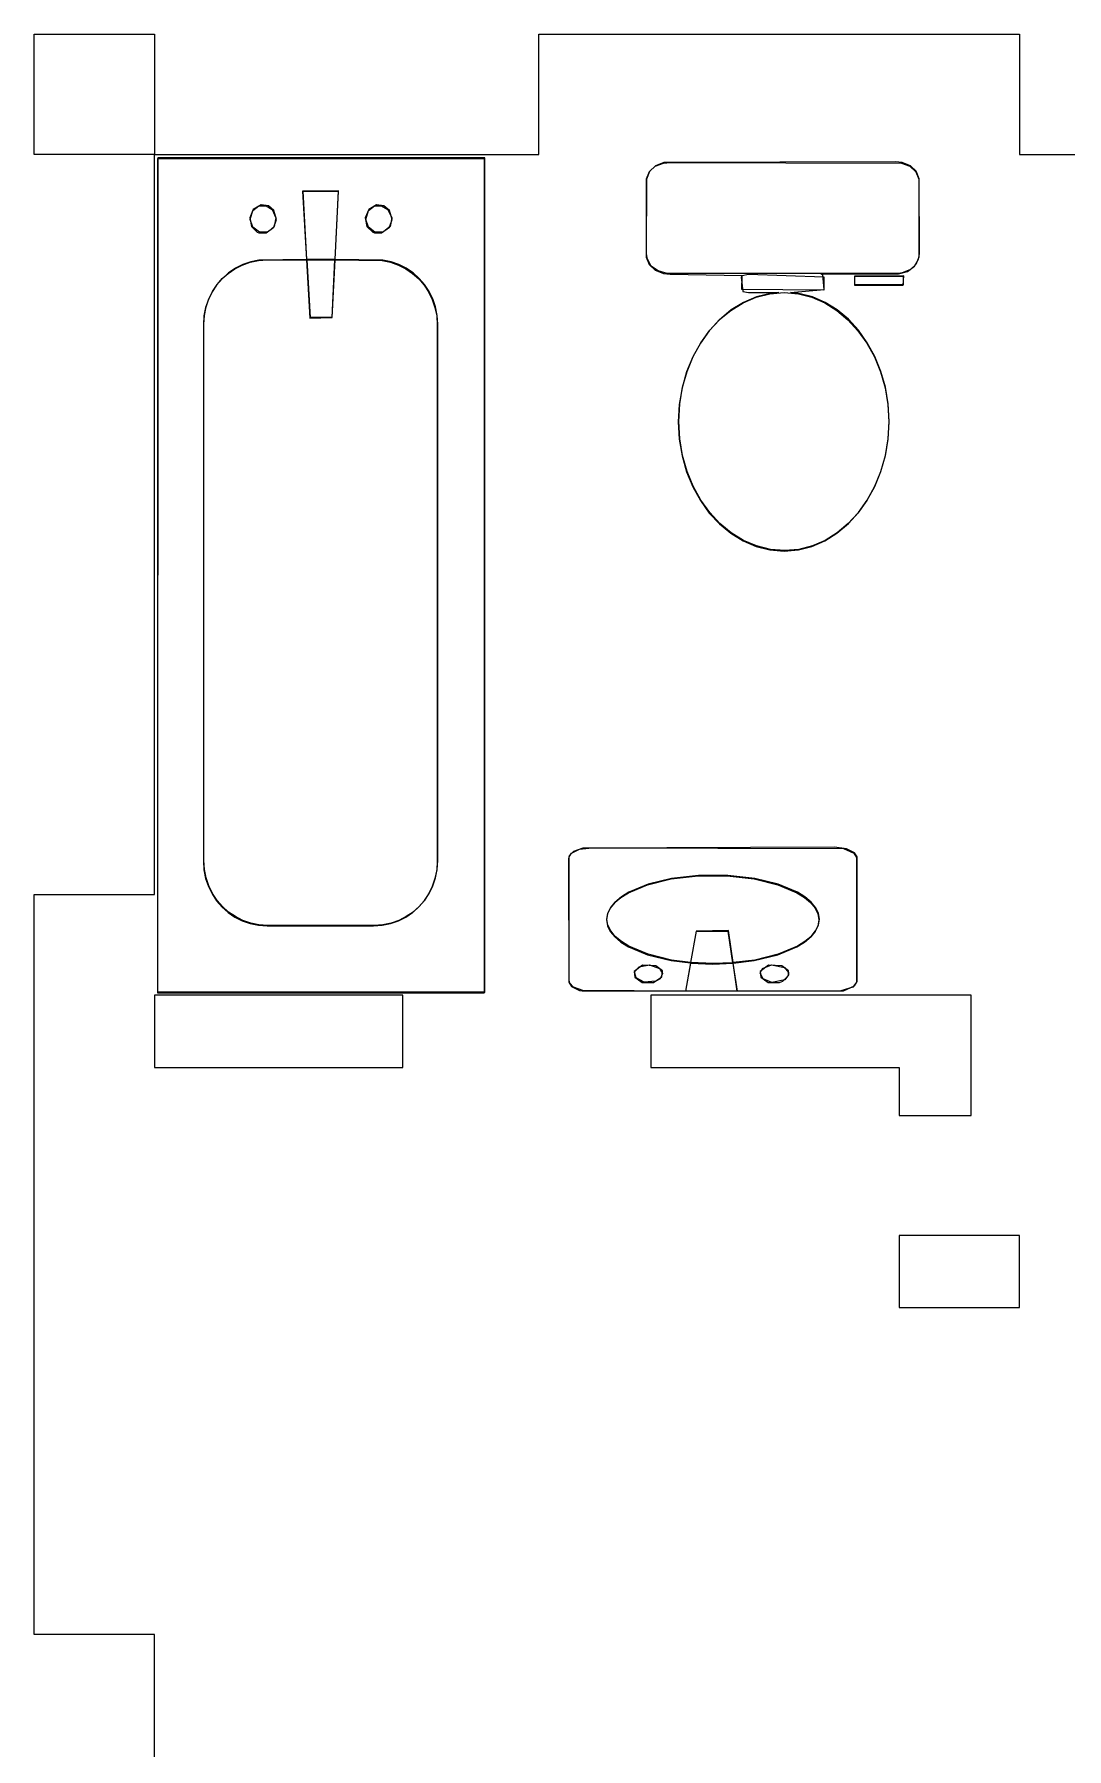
# Model space of a CAD drawing. Header units: metres. Extents: x -12.3 to 21.7, y -8.9 to 7.5.
# Drawn here: x -1 to 1.149, y -4.318 to -0.75 of the extents above; entities that cross this region are included whole.
import ezdxf

# ---------------------------------------------------------------- set-up
doc = ezdxf.new("R2010")
doc.units = ezdxf.units.M

msp = doc.modelspace()

# ---------------------------------------------------------------- linework, layer by layer
for p, q in [((-1, -1), (-1, -0.75)), ((-1, -0.75), (-0.75, -0.75)), ((-0.75, -0.75), (-0.75, -1)), ((0.05, -1), (0.05, -0.75)), ((0.05, -0.75), (1.05, -0.75)), ((1.05, -0.75), (1.05, -1)), ((-0.75, -1), (-1, -1)), ((-0.75, -2.54), (-0.75, -1)), ((-0.75, -1), (0.05, -1)), ((-0.7428, -1.0074), (-0.7438, -2.7446)), ((-0.0625, -1.0074), (-0.7428, -1.0074)), ((-0.7428, -2.7436), (-0.7428, -1.0085)), ((-0.7428, -1.0085), (-0.0636, -1.0085)), ((-0.0636, -1.0085), (-0.0636, -2.7436)), ((-0.0625, -2.7436), (-0.0625, -1.0074)), ((0.2929, -1.0236), (0.2797, -1.0361)), ((0.2807, -1.0352), (0.2919, -1.0247)), ((0.2919, -1.0247), (0.3092, -1.018)), ((0.3102, -1.017), (0.2929, -1.0236)), ((0.3092, -1.018), (0.323, -1.0167)), ((0.7922, -1.0157), (0.3102, -1.017)), ((0.323, -1.0167), (0.805, -1.018)), ((0.806, -1.017), (0.7922, -1.0157)), ((0.805, -1.018), (0.8223, -1.0247)), ((0.8233, -1.0236), (0.806, -1.017)), ((0.8223, -1.0247), (0.8345, -1.0361)), ((0.8355, -1.0352), (0.8233, -1.0236)), ((1.05, -1), (2.15, -1)), ((0.2797, -1.0361), (0.2737, -1.0517)), ((0.2737, -1.0517), (0.2737, -1.2138)), ((0.2743, -1.2071), (0.2747, -1.0507)), ((0.2747, -1.0507), (0.2807, -1.0352)), ((0.8345, -1.0361), (0.8405, -1.0517)), ((0.8415, -1.0507), (0.8355, -1.0352)), ((0.8405, -1.0517), (0.8405, -1.2138)), ((0.8419, -1.2071), (0.8415, -1.0507)), ((-0.5281, -1.105), (-0.5442, -1.1148)), ((-0.5127, -1.1072), (-0.5281, -1.105)), ((-0.3668, -1.0756), (-0.4417, -1.0765)), ((-0.4417, -1.0765), (-0.4335, -1.2187)), ((-0.4325, -1.2187), (-0.4407, -1.0765)), ((-0.4407, -1.0765), (-0.3678, -1.0765)), ((-0.3678, -1.0765), (-0.3748, -1.2187)), ((-0.3739, -1.2187), (-0.3668, -1.0756)), ((-0.2877, -1.105), (-0.3036, -1.1148)), ((-0.2723, -1.1072), (-0.2877, -1.105)), ((-0.5442, -1.1148), (-0.5513, -1.1322)), ((-0.5513, -1.1322), (-0.5481, -1.1497)), ((-0.5505, -1.1353), (-0.5453, -1.1167)), ((-0.5453, -1.1517), (-0.5505, -1.1353)), ((-0.5453, -1.1167), (-0.5326, -1.1068)), ((-0.5326, -1.1068), (-0.5173, -1.1068)), ((-0.5173, -1.1068), (-0.5048, -1.1148)), ((-0.5015, -1.1167), (-0.5127, -1.1072)), ((-0.5048, -1.1148), (-0.4974, -1.1322)), ((-0.4962, -1.1353), (-0.5015, -1.1167)), ((-0.5015, -1.1517), (-0.4962, -1.1353)), ((-0.4974, -1.1322), (-0.5006, -1.1497)), ((-0.3036, -1.1148), (-0.3111, -1.1322)), ((-0.3111, -1.1322), (-0.3077, -1.1497)), ((-0.3103, -1.1353), (-0.3048, -1.1167)), ((-0.3048, -1.1517), (-0.3103, -1.1353)), ((-0.3048, -1.1167), (-0.2921, -1.1068)), ((-0.2921, -1.1068), (-0.2771, -1.1068)), ((-0.2771, -1.1068), (-0.2641, -1.1148)), ((-0.2607, -1.1167), (-0.2723, -1.1072)), ((-0.2641, -1.1148), (-0.2562, -1.1322)), ((-0.2549, -1.1353), (-0.2607, -1.1167)), ((-0.2607, -1.1517), (-0.2549, -1.1353)), ((-0.2562, -1.1322), (-0.2597, -1.1497)), ((-0.5481, -1.1497), (-0.5359, -1.1617)), ((-0.5316, -1.162), (-0.5453, -1.1517)), ((-0.5359, -1.1617), (-0.5326, -1.163)), ((-0.5326, -1.163), (-0.5173, -1.163)), ((-0.5163, -1.162), (-0.5316, -1.162)), ((-0.5173, -1.163), (-0.5015, -1.1517)), ((-0.5127, -1.1607), (-0.5163, -1.162)), ((-0.5006, -1.1497), (-0.5127, -1.1607)), ((-0.3077, -1.1497), (-0.2953, -1.1617)), ((-0.2911, -1.162), (-0.3048, -1.1517)), ((-0.2953, -1.1617), (-0.2921, -1.163)), ((-0.2921, -1.163), (-0.2771, -1.163)), ((-0.276, -1.162), (-0.2911, -1.162)), ((-0.2771, -1.163), (-0.2607, -1.1517)), ((-0.2723, -1.1607), (-0.276, -1.162)), ((-0.2597, -1.1497), (-0.2723, -1.1607)), ((0.2759, -1.2182), (0.2743, -1.2071)), ((0.8402, -1.2182), (0.8419, -1.2071)), ((-0.5955, -1.2466), (-0.6092, -1.259)), ((-0.6087, -1.2585), (-0.5965, -1.2476)), ((-0.5965, -1.2476), (-0.5824, -1.238)), ((-0.5814, -1.237), (-0.5955, -1.2466)), ((-0.5824, -1.238), (-0.5671, -1.2302)), ((-0.5661, -1.2292), (-0.5814, -1.237)), ((-0.5671, -1.2302), (-0.5507, -1.2245)), ((-0.5497, -1.2235), (-0.5661, -1.2292)), ((-0.5507, -1.2245), (-0.5335, -1.2209)), ((-0.5325, -1.2199), (-0.5497, -1.2235)), ((-0.5335, -1.2209), (-0.5156, -1.2197)), ((-0.4335, -1.2187), (-0.5325, -1.2199)), ((-0.5156, -1.2197), (-0.4335, -1.2197)), ((-0.4335, -1.2197), (-0.4265, -1.3407)), ((-0.3748, -1.2187), (-0.4325, -1.2187)), ((-0.4255, -1.3397), (-0.4324, -1.2197)), ((-0.4324, -1.2197), (-0.3749, -1.2197)), ((-0.3749, -1.2197), (-0.3808, -1.3397)), ((-0.3799, -1.3397), (-0.3739, -1.2197)), ((-0.2748, -1.2199), (-0.3739, -1.2187)), ((-0.3739, -1.2197), (-0.2758, -1.2209)), ((-0.2758, -1.2209), (-0.2585, -1.2245)), ((-0.2575, -1.2235), (-0.2748, -1.2199)), ((-0.2585, -1.2245), (-0.2421, -1.2302)), ((-0.2411, -1.2292), (-0.2575, -1.2235)), ((-0.2421, -1.2302), (-0.2267, -1.238)), ((-0.2258, -1.237), (-0.2411, -1.2292)), ((-0.2267, -1.238), (-0.2127, -1.2476)), ((-0.2117, -1.2466), (-0.2258, -1.237)), ((-0.2127, -1.2476), (-0.2, -1.259)), ((-0.199, -1.258), (-0.2117, -1.2466)), ((0.2737, -1.2138), (0.2797, -1.229)), ((0.2841, -1.2324), (0.2759, -1.2182)), ((0.2797, -1.229), (0.2919, -1.2407)), ((0.2981, -1.2426), (0.2841, -1.2324)), ((0.2919, -1.2407), (0.3092, -1.2476)), ((0.3169, -1.2476), (0.2981, -1.2426)), ((0.3092, -1.2476), (0.323, -1.249)), ((0.7993, -1.2476), (0.3169, -1.2476)), ((0.6377, -1.249), (0.7983, -1.2487)), ((0.7983, -1.2487), (0.817, -1.2436)), ((0.806, -1.2466), (0.7993, -1.2476)), ((0.8233, -1.2397), (0.806, -1.2466)), ((0.817, -1.2436), (0.8321, -1.2324)), ((0.8345, -1.229), (0.8233, -1.2397)), ((0.8321, -1.2324), (0.8402, -1.2182)), ((0.8405, -1.2138), (0.8345, -1.229)), ((-0.6205, -1.2719), (-0.63, -1.2862)), ((-0.629, -1.2852), (-0.6195, -1.2709)), ((-0.6092, -1.259), (-0.6205, -1.2719)), ((-0.6195, -1.2709), (-0.6087, -1.2585)), ((-0.2, -1.259), (-0.1888, -1.2719)), ((-0.1878, -1.2709), (-0.199, -1.258)), ((-0.1888, -1.2719), (-0.1793, -1.2862)), ((-0.1783, -1.2852), (-0.1878, -1.2709)), ((0.323, -1.249), (0.4733, -1.2517)), ((0.4733, -1.2517), (0.4711, -1.2557)), ((0.4711, -1.2557), (0.4742, -1.2855)), ((0.4723, -1.2812), (0.4731, -1.252)), ((0.6429, -1.2822), (0.4723, -1.2812)), ((0.4731, -1.252), (0.4863, -1.249)), ((0.4863, -1.249), (0.6429, -1.2546)), ((0.5737, -1.2877), (0.6439, -1.2812)), ((0.641, -1.2503), (0.6377, -1.249)), ((0.6439, -1.2812), (0.641, -1.2503)), ((0.6429, -1.2546), (0.6429, -1.2822)), ((0.8094, -1.2525), (0.7068, -1.2534)), ((0.7068, -1.2534), (0.7068, -1.2723)), ((0.7068, -1.2723), (0.8084, -1.2723)), ((0.7078, -1.2713), (0.7078, -1.2534)), ((0.7078, -1.2534), (0.8084, -1.2534)), ((0.8084, -1.2713), (0.7078, -1.2713)), ((0.8084, -1.2723), (0.8094, -1.2525)), ((0.8084, -1.2534), (0.8084, -1.2713)), ((-0.6434, -1.3185), (-0.647, -1.3361)), ((-0.646, -1.3351), (-0.6424, -1.3175)), ((-0.6377, -1.3018), (-0.6434, -1.3185)), ((-0.6424, -1.3175), (-0.6367, -1.3008)), ((-0.63, -1.2862), (-0.6377, -1.3018)), ((-0.6367, -1.3008), (-0.629, -1.2852)), ((-0.1793, -1.2862), (-0.1717, -1.3018)), ((-0.1707, -1.3008), (-0.1783, -1.2852)), ((-0.1717, -1.3018), (-0.1661, -1.3185)), ((-0.1651, -1.3175), (-0.1707, -1.3008)), ((-0.1661, -1.3185), (-0.1626, -1.3361)), ((-0.1616, -1.3351), (-0.1651, -1.3175)), ((0.4494, -1.3248), (0.4749, -1.3091)), ((0.4758, -1.3081), (0.4504, -1.3237)), ((0.4742, -1.2855), (0.4863, -1.2877)), ((0.4749, -1.3091), (0.5021, -1.2974)), ((0.5031, -1.2965), (0.4758, -1.3081)), ((0.4863, -1.2877), (0.5497, -1.2877)), ((0.5021, -1.2974), (0.5309, -1.2902)), ((0.5318, -1.2892), (0.5031, -1.2965)), ((0.5309, -1.2902), (0.5609, -1.2877)), ((0.5497, -1.2877), (0.5318, -1.2892)), ((0.5609, -1.2877), (0.5901, -1.2902)), ((0.5911, -1.2892), (0.5737, -1.2877)), ((0.5901, -1.2902), (0.6183, -1.2974)), ((0.6192, -1.2965), (0.5911, -1.2892)), ((0.6183, -1.2974), (0.645, -1.3091)), ((0.646, -1.3081), (0.6192, -1.2965)), ((0.645, -1.3091), (0.6701, -1.3248)), ((0.6711, -1.3237), (0.646, -1.3081)), ((-0.647, -1.3361), (-0.6482, -1.3545)), ((-0.6482, -1.3545), (-0.6482, -2.4708)), ((-0.6472, -1.3536), (-0.646, -1.3351)), ((-0.6472, -2.4698), (-0.6472, -1.3536)), ((-0.4265, -1.3407), (-0.3799, -1.3397)), ((-0.3808, -1.3397), (-0.4255, -1.3397)), ((-0.1626, -1.3361), (-0.1614, -1.3545)), ((-0.1604, -1.3536), (-0.1616, -1.3351)), ((-0.1614, -1.3545), (-0.1614, -2.4708)), ((-0.1604, -2.4698), (-0.1604, -1.3536)), ((0.4259, -1.3442), (0.4048, -1.367)), ((0.4058, -1.366), (0.4262, -1.3439)), ((0.4504, -1.3237), (0.4259, -1.3442)), ((0.4262, -1.3439), (0.4494, -1.3248)), ((0.6701, -1.3248), (0.6932, -1.3442)), ((0.6942, -1.3432), (0.6711, -1.3237)), ((0.6932, -1.3442), (0.7141, -1.367)), ((0.7151, -1.366), (0.6942, -1.3432)), ((0.4048, -1.367), (0.3861, -1.3929)), ((0.3871, -1.3919), (0.4058, -1.366)), ((0.7141, -1.367), (0.7326, -1.3929)), ((0.7336, -1.3919), (0.7151, -1.366)), ((0.3703, -1.4215), (0.3576, -1.4525)), ((0.3586, -1.4515), (0.3713, -1.4205)), ((0.3861, -1.3929), (0.3703, -1.4215)), ((0.3713, -1.4205), (0.3871, -1.3919)), ((0.7326, -1.3929), (0.7483, -1.4215)), ((0.7493, -1.4205), (0.7336, -1.3919)), ((0.7483, -1.4215), (0.761, -1.4525)), ((0.762, -1.4515), (0.7493, -1.4205)), ((0.3576, -1.4525), (0.3481, -1.4856)), ((0.3491, -1.4846), (0.3586, -1.4515)), ((0.761, -1.4525), (0.7704, -1.4856)), ((0.7713, -1.4846), (0.762, -1.4515)), ((0.3481, -1.4856), (0.3423, -1.5204)), ((0.3433, -1.5194), (0.3491, -1.4846)), ((0.7704, -1.4856), (0.7762, -1.5204)), ((0.7772, -1.5194), (0.7713, -1.4846)), ((0.3423, -1.5204), (0.3403, -1.5566)), ((0.3413, -1.5556), (0.3433, -1.5194)), ((0.7762, -1.5204), (0.7782, -1.5566)), ((0.7792, -1.5556), (0.7772, -1.5194)), ((0.3403, -1.5566), (0.3423, -1.5928)), ((0.3433, -1.5918), (0.3413, -1.5556)), ((0.7782, -1.5566), (0.7762, -1.5928)), ((0.7772, -1.5918), (0.7792, -1.5556)), ((0.3423, -1.5928), (0.3481, -1.6276)), ((0.3491, -1.6266), (0.3433, -1.5918)), ((0.7762, -1.5928), (0.7704, -1.6276)), ((0.7713, -1.6266), (0.7772, -1.5918)), ((0.3481, -1.6276), (0.3576, -1.6607)), ((0.3586, -1.6597), (0.3491, -1.6266)), ((0.7704, -1.6276), (0.761, -1.6607)), ((0.762, -1.6597), (0.7713, -1.6266)), ((0.3576, -1.6607), (0.3703, -1.6917)), ((0.3713, -1.6907), (0.3586, -1.6597)), ((0.761, -1.6607), (0.7483, -1.6917)), ((0.7493, -1.6907), (0.762, -1.6597)), ((0.3703, -1.6917), (0.3861, -1.7204)), ((0.3871, -1.7194), (0.3713, -1.6907)), ((0.7483, -1.6917), (0.7326, -1.7204)), ((0.7336, -1.7194), (0.7493, -1.6907)), ((0.3861, -1.7204), (0.4048, -1.7463)), ((0.4058, -1.7452), (0.3871, -1.7194)), ((0.4048, -1.7463), (0.4259, -1.7691)), ((0.4269, -1.7681), (0.4058, -1.7452)), ((0.7141, -1.7463), (0.6938, -1.7684)), ((0.6942, -1.7681), (0.7151, -1.7452)), ((0.7326, -1.7204), (0.7141, -1.7463)), ((0.7151, -1.7452), (0.7336, -1.7194)), ((0.4259, -1.7691), (0.4494, -1.7885)), ((0.4504, -1.7875), (0.4269, -1.7681)), ((0.6701, -1.7885), (0.6942, -1.7681)), ((0.6938, -1.7684), (0.6711, -1.7875)), ((0.4494, -1.7885), (0.4749, -1.8042)), ((0.4758, -1.8032), (0.4504, -1.7875)), ((0.4749, -1.8042), (0.5021, -1.8158)), ((0.5031, -1.8148), (0.4758, -1.8032)), ((0.5021, -1.8158), (0.5309, -1.823)), ((0.5318, -1.822), (0.5031, -1.8148)), ((0.5901, -1.823), (0.6183, -1.8158)), ((0.6192, -1.8148), (0.5911, -1.822)), ((0.6183, -1.8158), (0.645, -1.8042)), ((0.646, -1.8032), (0.6192, -1.8148)), ((0.645, -1.8042), (0.6701, -1.7885)), ((0.6711, -1.7875), (0.646, -1.8032)), ((0.5309, -1.823), (0.5609, -1.8255)), ((0.5619, -1.8245), (0.5318, -1.822)), ((0.5609, -1.8255), (0.5901, -1.823)), ((0.5911, -1.822), (0.5619, -1.8245)), ((0.1133, -2.4598), (0.1118, -2.4663)), ((0.1131, -2.462), (0.1179, -2.4541)), ((0.1221, -2.4507), (0.1133, -2.4598)), ((0.1179, -2.4541), (0.1347, -2.4459)), ((0.1414, -2.4436), (0.1221, -2.4507)), ((0.1347, -2.4459), (0.1607, -2.4428)), ((0.6654, -2.4418), (0.1414, -2.4436)), ((0.1607, -2.4428), (0.6838, -2.4446)), ((0.6903, -2.4449), (0.6654, -2.4418)), ((0.6838, -2.4446), (0.7058, -2.4542)), ((0.7068, -2.4532), (0.6903, -2.4449)), ((0.7058, -2.4542), (0.7114, -2.463)), ((0.7124, -2.462), (0.7068, -2.4532)), ((-0.6482, -2.4708), (-0.647, -2.4892)), ((-0.646, -2.4882), (-0.6472, -2.4698)), ((-0.647, -2.4892), (-0.6434, -2.5068)), ((-0.6424, -2.5058), (-0.646, -2.4882)), ((-0.1626, -2.4892), (-0.1661, -2.5068)), ((-0.1651, -2.5058), (-0.1616, -2.4882)), ((-0.1614, -2.4708), (-0.1626, -2.4892)), ((-0.1616, -2.4882), (-0.1604, -2.4698)), ((0.1118, -2.4663), (0.1122, -2.7226)), ((0.1128, -2.7183), (0.1131, -2.462)), ((0.7114, -2.463), (0.7114, -2.7226)), ((0.7124, -2.7216), (0.7124, -2.462)), ((-0.6434, -2.5068), (-0.6377, -2.5235)), ((-0.6367, -2.5225), (-0.6424, -2.5058)), ((-0.6377, -2.5235), (-0.63, -2.5391)), ((-0.629, -2.5381), (-0.6367, -2.5225)), ((-0.1717, -2.5235), (-0.1793, -2.5391)), ((-0.1783, -2.5381), (-0.1707, -2.5225)), ((-0.1661, -2.5068), (-0.1717, -2.5235)), ((-0.1707, -2.5225), (-0.1651, -2.5058)), ((0.2365, -2.5366), (0.2763, -2.5199)), ((0.2773, -2.5189), (0.2375, -2.5356)), ((0.2763, -2.5199), (0.3253, -2.5079)), ((0.3263, -2.5069), (0.2773, -2.5189)), ((0.3253, -2.5079), (0.3816, -2.5015)), ((0.3826, -2.5005), (0.3263, -2.5069)), ((0.3816, -2.5015), (0.442, -2.5015)), ((0.443, -2.5005), (0.3826, -2.5005)), ((0.442, -2.5015), (0.4983, -2.5079)), ((0.4993, -2.5069), (0.443, -2.5005)), ((0.4983, -2.5079), (0.5473, -2.5199)), ((0.5483, -2.5189), (0.4993, -2.5069)), ((0.5473, -2.5199), (0.5871, -2.5366)), ((0.5881, -2.5356), (0.5483, -2.5189)), ((-1, -4.08), (-1, -2.54)), ((-1, -2.54), (-0.75, -2.54)), ((-0.63, -2.5391), (-0.6205, -2.5534)), ((-0.6195, -2.5524), (-0.629, -2.5381)), ((-0.6205, -2.5534), (-0.6092, -2.5663)), ((-0.6082, -2.5653), (-0.6195, -2.5524)), ((-0.6092, -2.5663), (-0.5965, -2.5777)), ((-0.5955, -2.5767), (-0.6082, -2.5653)), ((-0.2127, -2.5777), (-0.199, -2.5653)), ((-0.1996, -2.5659), (-0.2117, -2.5767)), ((-0.1888, -2.5534), (-0.1996, -2.5659)), ((-0.199, -2.5653), (-0.1878, -2.5524)), ((-0.1793, -2.5391), (-0.1888, -2.5534)), ((-0.1878, -2.5524), (-0.1783, -2.5381)), ((0.1986, -2.5684), (0.1927, -2.5803)), ((0.1937, -2.5793), (0.1996, -2.5674)), ((0.208, -2.557), (0.1986, -2.5684)), ((0.1996, -2.5674), (0.2086, -2.5565)), ((0.2217, -2.5454), (0.208, -2.557)), ((0.2086, -2.5565), (0.2207, -2.5464)), ((0.2207, -2.5464), (0.2365, -2.5366)), ((0.2375, -2.5356), (0.2217, -2.5454)), ((0.5871, -2.5366), (0.6029, -2.5464)), ((0.6039, -2.5454), (0.5881, -2.5356)), ((0.6029, -2.5464), (0.6156, -2.557)), ((0.6166, -2.556), (0.6039, -2.5454)), ((0.6156, -2.557), (0.625, -2.5684)), ((0.626, -2.5674), (0.6166, -2.556)), ((0.625, -2.5684), (0.6309, -2.5803)), ((0.6319, -2.5793), (0.626, -2.5674)), ((-0.5965, -2.5777), (-0.5824, -2.5873)), ((-0.5814, -2.5863), (-0.5955, -2.5767)), ((-0.5824, -2.5873), (-0.5671, -2.5951)), ((-0.5661, -2.5941), (-0.5814, -2.5863)), ((-0.5671, -2.5951), (-0.5507, -2.6008)), ((-0.5497, -2.5998), (-0.5661, -2.5941)), ((-0.5507, -2.6008), (-0.5335, -2.6044)), ((-0.5325, -2.6034), (-0.5497, -2.5998)), ((-0.5335, -2.6044), (-0.5156, -2.6056)), ((-0.5146, -2.6046), (-0.5325, -2.6034)), ((-0.293, -2.6046), (-0.5146, -2.6046)), ((-0.294, -2.6056), (-0.2758, -2.6044)), ((-0.2748, -2.6034), (-0.293, -2.6046)), ((-0.2758, -2.6044), (-0.2585, -2.6008)), ((-0.2575, -2.5998), (-0.2748, -2.6034)), ((-0.2585, -2.6008), (-0.2421, -2.5951)), ((-0.2411, -2.5941), (-0.2575, -2.5998)), ((-0.2421, -2.5951), (-0.2267, -2.5873)), ((-0.2258, -2.5863), (-0.2411, -2.5941)), ((-0.2267, -2.5873), (-0.2127, -2.5777)), ((-0.2117, -2.5767), (-0.2258, -2.5863)), ((0.1927, -2.5803), (0.1907, -2.5928)), ((0.1907, -2.5928), (0.1927, -2.6052)), ((0.1917, -2.5918), (0.1937, -2.5793)), ((0.1937, -2.6042), (0.1917, -2.5918)), ((0.1996, -2.6162), (0.1937, -2.6042)), ((0.626, -2.6162), (0.6319, -2.6042)), ((0.6309, -2.5803), (0.6329, -2.5928)), ((0.6329, -2.5928), (0.6309, -2.6052)), ((0.6339, -2.5918), (0.6319, -2.5793)), ((0.6319, -2.6042), (0.6339, -2.5918)), ((-0.5156, -2.6056), (-0.294, -2.6056)), ((0.1927, -2.6052), (0.1986, -2.6172)), ((0.1986, -2.6172), (0.208, -2.6285)), ((0.209, -2.6275), (0.1996, -2.6162)), ((0.208, -2.6285), (0.2207, -2.6391)), ((0.2217, -2.6381), (0.209, -2.6275)), ((0.2207, -2.6391), (0.2365, -2.649)), ((0.2375, -2.6479), (0.2217, -2.6381)), ((0.3771, -2.6163), (0.3656, -2.6816)), ((0.3664, -2.6817), (0.3779, -2.6163)), ((0.4444, -2.6153), (0.3771, -2.6163)), ((0.3779, -2.6163), (0.4434, -2.6163)), ((0.4434, -2.6163), (0.4532, -2.6822)), ((0.4544, -2.6821), (0.4444, -2.6153)), ((0.5871, -2.649), (0.6029, -2.6391)), ((0.6039, -2.6381), (0.5881, -2.6479)), ((0.6029, -2.6391), (0.6166, -2.6275)), ((0.616, -2.628), (0.6039, -2.6381)), ((0.625, -2.6172), (0.616, -2.628)), ((0.6166, -2.6275), (0.626, -2.6162)), ((0.6309, -2.6052), (0.625, -2.6172)), ((0.2365, -2.649), (0.2763, -2.6656)), ((0.2773, -2.6646), (0.2375, -2.6479)), ((0.2763, -2.6656), (0.3253, -2.6776)), ((0.3263, -2.6766), (0.2773, -2.6646)), ((0.4983, -2.6776), (0.5473, -2.6656)), ((0.5483, -2.6646), (0.4993, -2.6766)), ((0.5473, -2.6656), (0.5871, -2.649)), ((0.5881, -2.6479), (0.5483, -2.6646)), ((0.2659, -2.6873), (0.2485, -2.7003)), ((0.2485, -2.7003), (0.2498, -2.7125)), ((0.2488, -2.7015), (0.2586, -2.6908)), ((0.2524, -2.7138), (0.2488, -2.7015)), ((0.2586, -2.6908), (0.2806, -2.6869)), ((0.2936, -2.6884), (0.2659, -2.6873)), ((0.2806, -2.6869), (0.3014, -2.6942)), ((0.2889, -2.7231), (0.3063, -2.7115)), ((0.3075, -2.6993), (0.2936, -2.6884)), ((0.3014, -2.6942), (0.3076, -2.7048)), ((0.3076, -2.7048), (0.3024, -2.7159)), ((0.3063, -2.7115), (0.3075, -2.6993)), ((0.3253, -2.6776), (0.3654, -2.6827)), ((0.3656, -2.6816), (0.3263, -2.6766)), ((0.3654, -2.6827), (0.3551, -2.7417)), ((0.356, -2.7417), (0.3663, -2.6828)), ((0.3663, -2.6828), (0.4118, -2.6849)), ((0.4128, -2.6839), (0.3664, -2.6817)), ((0.4118, -2.6849), (0.4534, -2.6831)), ((0.4532, -2.6822), (0.4128, -2.6839)), ((0.4534, -2.6831), (0.4622, -2.7417)), ((0.4993, -2.6766), (0.4544, -2.6821)), ((0.4545, -2.683), (0.4983, -2.6776)), ((0.4633, -2.7417), (0.4545, -2.683)), ((0.528, -2.6873), (0.5107, -2.7003)), ((0.5107, -2.7038), (0.5155, -2.6942)), ((0.5107, -2.7003), (0.5119, -2.7125)), ((0.5166, -2.7159), (0.5107, -2.7038)), ((0.5155, -2.6942), (0.5342, -2.6869)), ((0.5557, -2.6884), (0.528, -2.6873)), ((0.5342, -2.6869), (0.561, -2.6924)), ((0.5696, -2.6993), (0.5557, -2.6884)), ((0.558, -2.7205), (0.5696, -2.709)), ((0.561, -2.6924), (0.5694, -2.7026)), ((0.5694, -2.7075), (0.562, -2.7178)), ((0.5694, -2.7026), (0.5694, -2.7075)), ((0.5696, -2.709), (0.5696, -2.6993)), ((-0.7438, -2.7446), (-0.0636, -2.7446)), ((-0.0636, -2.7436), (-0.7428, -2.7436)), ((-0.0636, -2.7446), (-0.0625, -2.7436)), ((0.1122, -2.7226), (0.1178, -2.7314)), ((0.1143, -2.7247), (0.1128, -2.7183)), ((0.1221, -2.7329), (0.1143, -2.7247)), ((0.1178, -2.7314), (0.1347, -2.7397)), ((0.1414, -2.74), (0.1221, -2.7329)), ((0.1347, -2.7397), (0.1404, -2.741)), ((0.1404, -2.741), (0.6838, -2.741)), ((0.3551, -2.7417), (0.1414, -2.74)), ((0.2498, -2.7125), (0.2649, -2.7231)), ((0.2694, -2.723), (0.2524, -2.7138)), ((0.2649, -2.7231), (0.2889, -2.7231)), ((0.2936, -2.7209), (0.2694, -2.723)), ((0.3024, -2.7159), (0.2936, -2.7209)), ((0.4622, -2.7417), (0.356, -2.7417)), ((0.6788, -2.7409), (0.4633, -2.7417)), ((0.5119, -2.7125), (0.527, -2.7231)), ((0.5352, -2.7235), (0.5166, -2.7159)), ((0.527, -2.7231), (0.551, -2.7231)), ((0.562, -2.7178), (0.5352, -2.7235)), ((0.551, -2.7231), (0.558, -2.7205)), ((0.7036, -2.7329), (0.6788, -2.7409)), ((0.6838, -2.741), (0.7068, -2.7304)), ((0.7114, -2.7226), (0.7036, -2.7329)), ((0.7068, -2.7304), (0.7124, -2.7216)), ((-0.2333, -2.75), (-0.75, -2.75)), ((-0.75, -2.75), (-0.75, -2.9)), ((-0.2333, -2.9), (-0.2333, -2.75)), ((0.95, -2.75), (0.2833, -2.75)), ((0.2833, -2.75), (0.2833, -2.9)), ((0.95, -3), (0.95, -2.75)), ((-0.75, -2.9), (-0.2333, -2.9)), ((0.2833, -2.9), (0.8, -2.9)), ((0.8, -2.9), (0.8, -3)), ((0.8, -3), (0.95, -3)), ((1.05, -3.25), (0.8, -3.25)), ((0.8, -3.25), (0.8, -3.4)), ((1.05, -3.4), (1.05, -3.25)), ((0.8, -3.4), (1.05, -3.4)), ((-0.75, -4.08), (-1, -4.08)), ((-0.75, -5.62), (-0.75, -4.08))]:
    msp.add_line(p, q)

doc.saveas('drawing.dxf')
